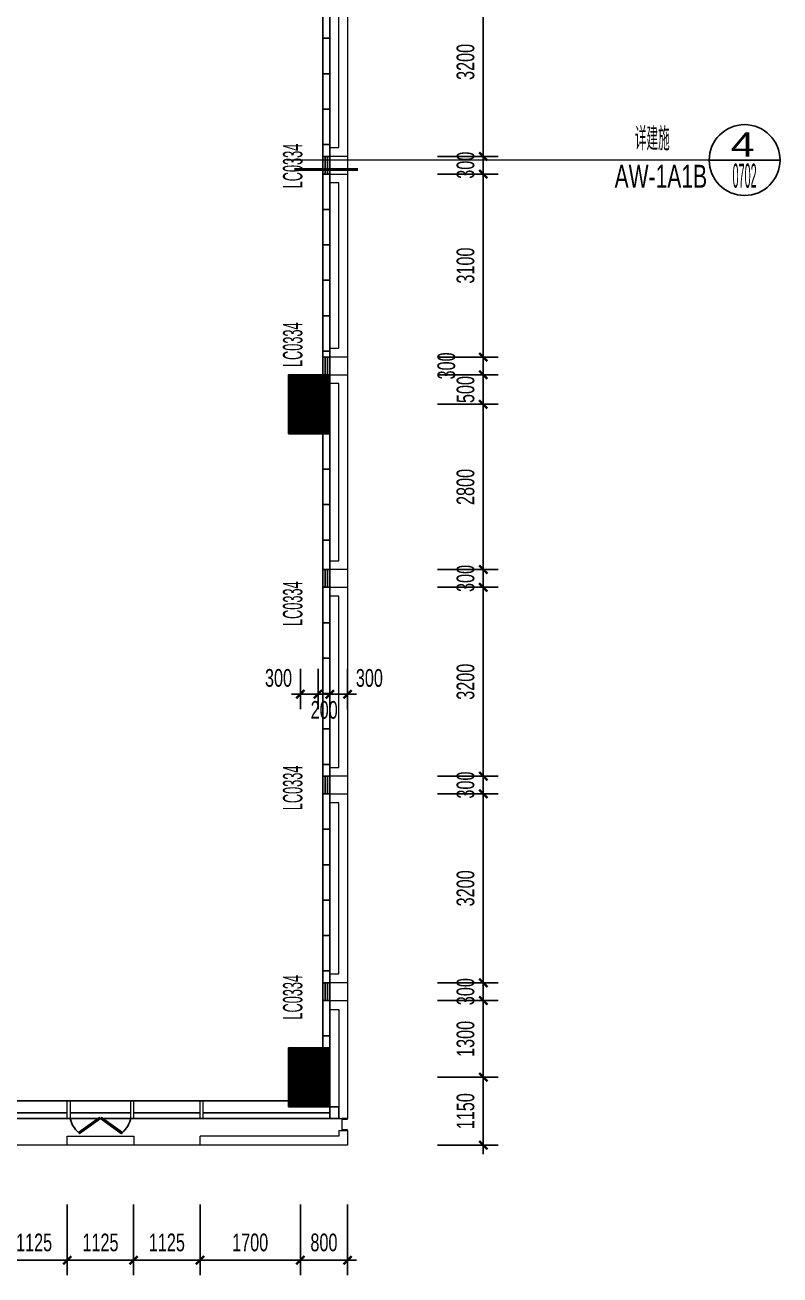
# Model space of a CAD drawing. Header units: millimetres. Extents: x 285006 to 3037698, y -2820855 to 192241.
# Drawn here: x 1254001 to 1266795, y 29216 to 50391 of the extents above; entities that cross this region are included whole.
import ezdxf
from ezdxf.enums import TextEntityAlignment as Align
from ezdxf.xclip import XClip

# ---------------------------------------------------------------- set-up
doc = ezdxf.new("R2010")
doc.units = ezdxf.units.MM
doc.header["$XCLIPFRAME"] = 2
doc.header["$PDMODE"] = 35
doc.header["$PDSIZE"] = -0.1
for name, color, linetype in [('COL-1A1B-4~12$0$S-PUB-COL', 6, 'Continuous'), ('COL-1A1B-4~12$0$S-PUB-COLHATCH', 8, 'Continuous'), ('WALL-1A1B-6F$0$A-DOOR', 142, 'Continuous'), ('索引-1A1B-6F1$0$PUB_SYMB_TEXT', 7, 'Continuous')]:
    doc.layers.add(name, color=color, linetype=linetype)
for name, color, linetype, lineweight in [('DIM-1B-6F$0$A-ANNO-DIMS', 73, 'Continuous', 18), ('DOOR-1B-IDEN-6F$0$A-DOOR-IDEN', 7, 'Continuous', 25), ('EXWALL-1B-6F$0$A-FLOR-UNDR', 11, 'Continuous', 18), ('EXWALL-1B-6F$0$A-SECT-MOLD1', 1, 'Continuous', 15), ('EXWALL-1B-6F$0$A-WALL-GLAZ', 142, 'Continuous', 18), ('EXWALL-1B-6F$0$A-WALL-STON', 31, 'Continuous', 18), ('索引-1A1B-6F1$0$A-ANNO-BREA', 13, 'Continuous', 18), ('索引-1A1B-6F1$0$A-ANNO-SYMB', 4, 'Continuous', 25), ('索引-1A1B-6F1$0$A-ANNO-TEXT', 7, 'Continuous', 25)]:
    doc.layers.add(name, color=color, linetype=linetype, lineweight=lineweight)
doc.styles.add('DIM-1B-6F$0$HYGB2014', font='hygbsz.shx', dxfattribs={"width": 0.7, "bigfont": 'hygbhz.shx'})
doc.styles.add('DOOR-1B-IDEN-6F$0$HYGB2014', font='hygbsz.shx', dxfattribs={"width": 0.7, "bigfont": 'hygbhz.shx'})
doc.styles.add('索引-1A1B-6F1$0$COMP', font='COMPLEX.shx', dxfattribs={"bigfont": 'hztxt'})
doc.styles.add('索引-1A1B-6F1$0$HYGB2014', font='hygbsz.shx', dxfattribs={"width": 0.7, "bigfont": 'hygbhz.shx'})
doc.dimstyles.new('DIM-1B-6F$0$DIMN', dxfattribs={"dimtxt": 300, "dimasz": 100, "dimexe": 250, "dimexo": 300, "dimgap": 0, "dimtad": 0, "dimdec": 0, "dimzin": 0, "dimdsep": 46, "dimtxsty": 'DIM-1B-6F$0$HYGB2014', "dimblk": 'DIM-1B-6F$0$_archtick', "dimcen": 0.09, "dimdle": 150, "dimclrt": 7, "dimazin": 0, "dimtfac": 1, "dimtdec": 0, "dimtix": 1, "dimtmove": 2, "dimatfit": 3, "dimfxl": 1, "dimtvp": 1, "dimtolj": 1, "dimtzin": 0, "dimarcsym": 0})

# ---------------------------------------------------------------- blocks, each defined once
blk = doc.blocks.new('结构留洞-1#AB-6F')
at = {"layer": 'Defpoints'}
blk.add_lwpolyline([(91100, 20900), (103000, 20900), (103000, 20800), (107150, 20800), (107150, 21100), (120900, 21100), (120900, 20900), (120900, 20900), (120900, -500), (120200, -500), (120200, -400), (111750, -400), (111750, -500), (111050, -500), (111050, -400), (102753, -400), (102753, -500), (102050, -500)], dxfattribs=at)
blk = doc.blocks.new('EXWALL-1B-6F$0$幕墙-1125陶板单元')
blk.add_lwpolyline([(-562.5, 150), (562.5, 150), (562.5, 0), (-562.5, 0)], close=True)
blk = doc.blocks.new('EXWALL-1B-6F$0$ef')
at = {"layer": 'EXWALL-1B-6F$0$A-WALL-GLAZ', "lineweight": -3}
for points in [[(98270726, 18746787), (98270744, 18746769), (98271098, 18747022), (98271079, 18747040)], [(98271469, 18746787), (98271451, 18746769), (98271098, 18747022), (98271116, 18747040)]]:
    blk.add_lwpolyline(points, close=True, dxfattribs=at)
for centre, start, end in [((98271019, 18747123), 193.0402, 228.8588), ((98271176, 18747123), 311.1412, 346.9598)]:
    blk.add_arc(centre, 446, start, end, dxfattribs=at)
blk = doc.blocks.new('EXWALL-1B-6F')
at = {"layer": 'EXWALL-1B-6F$0$A-FLOR-UNDR'}
for points in [[(98388935, 18768822), (98388935, 18747022)], [(98388935, 18746822), (98388935, 18746572), (98358310, 18746572)]]:
    blk.add_lwpolyline(points, dxfattribs=at)
at = {"layer": 'EXWALL-1B-6F$0$A-SECT-MOLD1'}
blk.add_lwpolyline([(98388935, 18746832), (98388845, 18746832), (98388845, 18747012), (98388935, 18747012), (98388935, 18747022), (98388835, 18747022), (98388835, 18746822), (98388935, 18746822)], close=True, dxfattribs=at)
at = {"layer": 'EXWALL-1B-6F$0$A-WALL-GLAZ'}
blk.add_line((98379473, 18747322), (98387934, 18747322), dxfattribs=at)
at = {"layer": 'EXWALL-1B-6F$0$A-WALL-GLAZ', "lineweight": -3}
for p, q in [((98384185, 18747122), (98383060, 18747122)), ((98385260, 18747122), (98384235, 18747122)), ((98386435, 18747122), (98385310, 18747122)), ((98388635, 18747122), (98386485, 18747122)), ((98388635, 18747222), (98388635, 18747022)), ((98388635, 18747022), (98358310, 18747022))]:
    blk.add_line(p, q, dxfattribs=at)
at = {"layer": 'EXWALL-1B-6F$0$A-WALL-GLAZ'}
for points in [[(98384235, 18747022), (98384185, 18747022), (98384185, 18747322), (98384235, 18747322)], [(98385310, 18747022), (98385260, 18747022), (98385260, 18747322), (98385310, 18747322)], [(98386485, 18747022), (98386435, 18747022), (98386435, 18747322), (98386485, 18747322)]]:
    blk.add_lwpolyline(points, close=True, dxfattribs=at)
at = {"layer": 'EXWALL-1B-6F$0$A-WALL-GLAZ', "lineweight": -3}
blk.add_lwpolyline([(98388785, 18747222), (98388635, 18747222), (98388635, 18747022), (98388785, 18747022)], close=True, dxfattribs=at)
at = {"layer": 'EXWALL-1B-6F$0$A-WALL-STON'}
for p, q in [((98388635, 18748872), (98388785, 18748872)), ((98388785, 18748872), (98388785, 18747022)), ((98388785, 18747022), (98388935, 18747022)), ((98388785, 18746722), (98386435, 18746722)), ((98388785, 18746822), (98388935, 18746822)), ((98388785, 18746822), (98388785, 18746722))]:
    blk.add_line(p, q, dxfattribs=at)
for points in [[(98388635, 18763472), (98388785, 18763472), (98388785, 18766372), (98388635, 18766372), (98388635, 18766522), (98388935, 18766522), (98388935, 18763322), (98388635, 18763322)], [(98388635, 18760072), (98388785, 18760072), (98388785, 18762872), (98388635, 18762872), (98388635, 18763022), (98388935, 18763022), (98388935, 18759922), (98388635, 18759922)], [(98388635, 18756472), (98388785, 18756472), (98388785, 18759472), (98388635, 18759472), (98388635, 18759622), (98388935, 18759622), (98388935, 18756322), (98388635, 18756322)], [(98388635, 18752972), (98388785, 18752972), (98388785, 18755872), (98388635, 18755872), (98388635, 18756022), (98388935, 18756022), (98388935, 18752822), (98388635, 18752822)], [(98388635, 18749472), (98388785, 18749472), (98388785, 18752372), (98388635, 18752372), (98388635, 18752522), (98388935, 18752522), (98388935, 18749322), (98388635, 18749322)]]:
    blk.add_lwpolyline(points, close=True, dxfattribs=at)
for points in [[(98388635, 18749022), (98388935, 18749022), (98388935, 18747022)], [(98388935, 18746822), (98388935, 18746572), (98386435, 18746572), (98386435, 18746722)]]:
    blk.add_lwpolyline(points, dxfattribs=at)
blk.add_blockref('EXWALL-1B-6F$0$ef', (113650, 0))
blk.add_blockref('EXWALL-1B-6F$0$幕墙-1125陶板单元', (98384748, 18746572), dxfattribs=at)
blk = doc.blocks.new('COL-1A1B-4~12')
at = {"layer": 'COL-1A1B-4~12$0$S-PUB-COLHATCH'}
h = blk.add_hatch(dxfattribs=at)
h.set_pattern_fill('ANSI31', color=256)
h.set_pattern_definition([(45, (121936.15707, -3749.11219), (-0.08838834764832, 0.08838834764832), [])])
h.paths.add_polyline_path([(98387935, 18758622), (98388635, 18758622), (98388635, 18759622), (98387935, 18759622)])
h = blk.add_hatch(dxfattribs=at)
h.set_pattern_fill('ANSI31', color=256)
h.set_pattern_definition([(45, (121936.15705, -15149.11264), (-0.08838834764832, 0.08838834764832), [])])
h.paths.add_polyline_path([(98387935, 18747222), (98388635, 18747222), (98388635, 18748222), (98387935, 18748222)])
at = {"layer": 'COL-1A1B-4~12$0$S-PUB-COL'}
for points in [[(98387935, 18759622), (98388635, 18759622), (98388635, 18758622), (98387935, 18758622)], [(98387935, 18748222), (98388635, 18748222), (98388635, 18747222), (98387935, 18747222)]]:
    blk.add_lwpolyline(points, close=True, dxfattribs=at)
blk = doc.blocks.new('DIM-1B-6F$0$_archtick')
at = {"const_width": 0.4}
blk.add_lwpolyline([(-0.7, -0.7), (0.7, 0.7)], dxfattribs=at)
blk = doc.blocks.new('*D1091')
at = {"layer": 'Defpoints', "color": 0, "transparency": 16777216}
for p in [(1253592, 30708), (1254717, 30708), (1254717, 29466)]:
    blk.add_point(p, dxfattribs=at)
at = {"layer": 'DIM-1B-6F$0$A-ANNO-DIMS', "color": 0, "lineweight": -2, "transparency": 16777216}
for p, q in [((1253592, 30408), (1253592, 29216)), ((1254717, 30408), (1254717, 29216)), ((1253442, 29466), (1254867, 29466))]:
    blk.add_line(p, q, dxfattribs=at)
at = {"layer": 'DIM-1B-6F$0$A-ANNO-DIMS', "color": 0, "lineweight": -2, "transparency": 16777216, "xscale": 100, "yscale": 100, "zscale": 100, "rotation": 180}
blk.add_blockref('DIM-1B-6F$0$_archtick', (1253592, 29466), dxfattribs=at)
at = {"layer": 'DIM-1B-6F$0$A-ANNO-DIMS', "color": 0, "lineweight": -2, "transparency": 16777216, "xscale": 100, "yscale": 100, "zscale": 100}
blk.add_blockref('DIM-1B-6F$0$_archtick', (1254717, 29466), dxfattribs=at)
at = {"layer": 'DIM-1B-6F$0$A-ANNO-DIMS', "color": 7, "transparency": 16777216, "insert": (1254155, 29766), "char_height": 300, "attachment_point": 5, "style": 'DIM-1B-6F$0$HYGB2014'}
blk.add_mtext('\\A1;1125', dxfattribs=at)
blk = doc.blocks.new('*D1092')
at = {"layer": 'Defpoints', "color": 0, "transparency": 16777216}
for p in [(1254717, 30708), (1255842, 30708), (1255842, 29466)]:
    blk.add_point(p, dxfattribs=at)
at = {"layer": 'DIM-1B-6F$0$A-ANNO-DIMS', "color": 0, "lineweight": -2, "transparency": 16777216}
for p, q in [((1254717, 30408), (1254717, 29216)), ((1255842, 30408), (1255842, 29216)), ((1254567, 29466), (1255992, 29466))]:
    blk.add_line(p, q, dxfattribs=at)
at = {"layer": 'DIM-1B-6F$0$A-ANNO-DIMS', "color": 0, "lineweight": -2, "transparency": 16777216, "xscale": 100, "yscale": 100, "zscale": 100, "rotation": 180}
blk.add_blockref('DIM-1B-6F$0$_archtick', (1254717, 29466), dxfattribs=at)
at = {"layer": 'DIM-1B-6F$0$A-ANNO-DIMS', "color": 0, "lineweight": -2, "transparency": 16777216, "xscale": 100, "yscale": 100, "zscale": 100}
blk.add_blockref('DIM-1B-6F$0$_archtick', (1255842, 29466), dxfattribs=at)
at = {"layer": 'DIM-1B-6F$0$A-ANNO-DIMS', "color": 7, "transparency": 16777216, "insert": (1255280, 29766), "char_height": 300, "attachment_point": 5, "style": 'DIM-1B-6F$0$HYGB2014'}
blk.add_mtext('\\A1;1125', dxfattribs=at)
blk = doc.blocks.new('*D1093')
at = {"layer": 'Defpoints', "color": 0, "transparency": 16777216}
for p in [(1255842, 30708), (1256967, 30708), (1256967, 29466)]:
    blk.add_point(p, dxfattribs=at)
at = {"layer": 'DIM-1B-6F$0$A-ANNO-DIMS', "color": 0, "lineweight": -2, "transparency": 16777216}
for p, q in [((1255842, 30408), (1255842, 29216)), ((1256967, 30408), (1256967, 29216)), ((1255692, 29466), (1257117, 29466))]:
    blk.add_line(p, q, dxfattribs=at)
at = {"layer": 'DIM-1B-6F$0$A-ANNO-DIMS', "color": 0, "lineweight": -2, "transparency": 16777216, "xscale": 100, "yscale": 100, "zscale": 100, "rotation": 180}
blk.add_blockref('DIM-1B-6F$0$_archtick', (1255842, 29466), dxfattribs=at)
at = {"layer": 'DIM-1B-6F$0$A-ANNO-DIMS', "color": 0, "lineweight": -2, "transparency": 16777216, "xscale": 100, "yscale": 100, "zscale": 100}
blk.add_blockref('DIM-1B-6F$0$_archtick', (1256967, 29466), dxfattribs=at)
at = {"layer": 'DIM-1B-6F$0$A-ANNO-DIMS', "color": 7, "transparency": 16777216, "insert": (1256405, 29766), "char_height": 300, "attachment_point": 5, "style": 'DIM-1B-6F$0$HYGB2014'}
blk.add_mtext('\\A1;1125', dxfattribs=at)
blk = doc.blocks.new('*D1094')
at = {"layer": 'Defpoints', "color": 0, "transparency": 16777216}
for p in [(1256967, 30708), (1258667, 30708), (1258667, 29466)]:
    blk.add_point(p, dxfattribs=at)
at = {"layer": 'DIM-1B-6F$0$A-ANNO-DIMS', "color": 0, "lineweight": -2, "transparency": 16777216}
for p, q in [((1256967, 30408), (1256967, 29216)), ((1258667, 30408), (1258667, 29216)), ((1256817, 29466), (1258817, 29466))]:
    blk.add_line(p, q, dxfattribs=at)
at = {"layer": 'DIM-1B-6F$0$A-ANNO-DIMS', "color": 0, "lineweight": -2, "transparency": 16777216, "xscale": 100, "yscale": 100, "zscale": 100, "rotation": 180}
blk.add_blockref('DIM-1B-6F$0$_archtick', (1256967, 29466), dxfattribs=at)
at = {"layer": 'DIM-1B-6F$0$A-ANNO-DIMS', "color": 0, "lineweight": -2, "transparency": 16777216, "xscale": 100, "yscale": 100, "zscale": 100}
blk.add_blockref('DIM-1B-6F$0$_archtick', (1258667, 29466), dxfattribs=at)
at = {"layer": 'DIM-1B-6F$0$A-ANNO-DIMS', "color": 7, "transparency": 16777216, "insert": (1257817, 29766), "char_height": 300, "attachment_point": 5, "style": 'DIM-1B-6F$0$HYGB2014'}
blk.add_mtext('\\A1;1700', dxfattribs=at)
blk = doc.blocks.new('*D1095')
at = {"layer": 'Defpoints', "color": 0, "transparency": 16777216}
for p in [(1258667, 30708), (1259467, 30708), (1259467, 29466)]:
    blk.add_point(p, dxfattribs=at)
at = {"layer": 'DIM-1B-6F$0$A-ANNO-DIMS', "color": 0, "lineweight": -2, "transparency": 16777216}
for p, q in [((1258667, 30408), (1258667, 29216)), ((1259467, 30408), (1259467, 29216)), ((1258517, 29466), (1259617, 29466))]:
    blk.add_line(p, q, dxfattribs=at)
at = {"layer": 'DIM-1B-6F$0$A-ANNO-DIMS', "color": 0, "lineweight": -2, "transparency": 16777216, "xscale": 100, "yscale": 100, "zscale": 100, "rotation": 180}
blk.add_blockref('DIM-1B-6F$0$_archtick', (1258667, 29466), dxfattribs=at)
at = {"layer": 'DIM-1B-6F$0$A-ANNO-DIMS', "color": 0, "lineweight": -2, "transparency": 16777216, "xscale": 100, "yscale": 100, "zscale": 100}
blk.add_blockref('DIM-1B-6F$0$_archtick', (1259467, 29466), dxfattribs=at)
at = {"layer": 'DIM-1B-6F$0$A-ANNO-DIMS', "color": 7, "transparency": 16777216, "insert": (1259067, 29766), "char_height": 300, "attachment_point": 5, "style": 'DIM-1B-6F$0$HYGB2014'}
blk.add_mtext('\\A1;800', dxfattribs=at)
blk = doc.blocks.new('*D990')
at = {"layer": 'Defpoints', "color": 0, "transparency": 16777216}
for p in [(1260694, 32566), (1261767, 32566), (1260694, 31416)]:
    blk.add_point(p, dxfattribs=at)
at = {"layer": 'DIM-1B-6F$0$A-ANNO-DIMS', "color": 0, "lineweight": -2, "transparency": 16777216}
for p, q in [((1261767, 31266), (1261767, 32716)), ((1260994, 32566), (1262017, 32566)), ((1260994, 31416), (1262017, 31416))]:
    blk.add_line(p, q, dxfattribs=at)
at = {"layer": 'DIM-1B-6F$0$A-ANNO-DIMS', "color": 0, "lineweight": -2, "transparency": 16777216, "xscale": 100, "yscale": 100, "zscale": 100}
for p, rotation in [((1261767, 32566), 90), ((1261767, 31416), 270)]:
    blk.add_blockref('DIM-1B-6F$0$_archtick', p, dxfattribs=dict(at, rotation=rotation))
at = {"layer": 'DIM-1B-6F$0$A-ANNO-DIMS', "color": 7, "transparency": 16777216, "insert": (1261467, 31991), "char_height": 300, "attachment_point": 5, "rotation": 90, "style": 'DIM-1B-6F$0$HYGB2014'}
blk.add_mtext('\\A1;1150', dxfattribs=at)
blk = doc.blocks.new('*D991')
at = {"layer": 'Defpoints', "color": 0, "transparency": 16777216}
for p in [(1260694, 33866), (1261767, 33866), (1260694, 32566)]:
    blk.add_point(p, dxfattribs=at)
at = {"layer": 'DIM-1B-6F$0$A-ANNO-DIMS', "color": 0, "lineweight": -2, "transparency": 16777216}
for p, q in [((1261767, 32416), (1261767, 34016)), ((1260994, 33866), (1262017, 33866)), ((1260994, 32566), (1262017, 32566))]:
    blk.add_line(p, q, dxfattribs=at)
at = {"layer": 'DIM-1B-6F$0$A-ANNO-DIMS', "color": 0, "lineweight": -2, "transparency": 16777216, "xscale": 100, "yscale": 100, "zscale": 100}
for p, rotation in [((1261767, 33866), 90), ((1261767, 32566), 270)]:
    blk.add_blockref('DIM-1B-6F$0$_archtick', p, dxfattribs=dict(at, rotation=rotation))
at = {"layer": 'DIM-1B-6F$0$A-ANNO-DIMS', "color": 7, "transparency": 16777216, "insert": (1261467, 33216), "char_height": 300, "attachment_point": 5, "rotation": 90, "style": 'DIM-1B-6F$0$HYGB2014'}
blk.add_mtext('\\A1;1300', dxfattribs=at)
blk = doc.blocks.new('*D992')
at = {"layer": 'Defpoints', "color": 0, "transparency": 16777216}
for p in [(1260694, 34166), (1261767, 34166), (1260694, 33866)]:
    blk.add_point(p, dxfattribs=at)
at = {"layer": 'DIM-1B-6F$0$A-ANNO-DIMS', "color": 0, "lineweight": -2, "transparency": 16777216}
for p, q in [((1260994, 34166), (1262017, 34166)), ((1261767, 34166), (1261767, 34266)), ((1261767, 33866), (1261767, 34166)), ((1260994, 33866), (1262017, 33866)), ((1261767, 33866), (1261767, 33766))]:
    blk.add_line(p, q, dxfattribs=at)
at = {"layer": 'DIM-1B-6F$0$A-ANNO-DIMS', "color": 0, "lineweight": -2, "transparency": 16777216, "xscale": 100, "yscale": 100, "zscale": 100}
for p, rotation in [((1261767, 34166), 270), ((1261767, 33866), 90)]:
    blk.add_blockref('DIM-1B-6F$0$_archtick', p, dxfattribs=dict(at, rotation=rotation))
at = {"layer": 'DIM-1B-6F$0$A-ANNO-DIMS', "color": 7, "transparency": 16777216, "insert": (1261467, 34016), "char_height": 300, "attachment_point": 5, "rotation": 90, "style": 'DIM-1B-6F$0$HYGB2014'}
blk.add_mtext('\\A1;300', dxfattribs=at)
blk = doc.blocks.new('*D993')
at = {"layer": 'Defpoints', "color": 0, "transparency": 16777216}
for p in [(1260694, 37366), (1261767, 37366), (1260694, 34166)]:
    blk.add_point(p, dxfattribs=at)
at = {"layer": 'DIM-1B-6F$0$A-ANNO-DIMS', "color": 0, "lineweight": -2, "transparency": 16777216}
for p, q in [((1261767, 34016), (1261767, 37516)), ((1260994, 37366), (1262017, 37366)), ((1260994, 34166), (1262017, 34166))]:
    blk.add_line(p, q, dxfattribs=at)
at = {"layer": 'DIM-1B-6F$0$A-ANNO-DIMS', "color": 0, "lineweight": -2, "transparency": 16777216, "xscale": 100, "yscale": 100, "zscale": 100}
for p, rotation in [((1261767, 37366), 90), ((1261767, 34166), 270)]:
    blk.add_blockref('DIM-1B-6F$0$_archtick', p, dxfattribs=dict(at, rotation=rotation))
at = {"layer": 'DIM-1B-6F$0$A-ANNO-DIMS', "color": 7, "transparency": 16777216, "insert": (1261467, 35766), "char_height": 300, "attachment_point": 5, "rotation": 90, "style": 'DIM-1B-6F$0$HYGB2014'}
blk.add_mtext('\\A1;3200', dxfattribs=at)
blk = doc.blocks.new('*D994')
at = {"layer": 'Defpoints', "color": 0, "transparency": 16777216}
for p in [(1260694, 37666), (1261767, 37666), (1260694, 37366)]:
    blk.add_point(p, dxfattribs=at)
at = {"layer": 'DIM-1B-6F$0$A-ANNO-DIMS', "color": 0, "lineweight": -2, "transparency": 16777216}
for p, q in [((1261767, 37666), (1261767, 37766)), ((1260994, 37666), (1262017, 37666)), ((1261767, 37366), (1261767, 37666)), ((1260994, 37366), (1262017, 37366)), ((1261767, 37366), (1261767, 37266))]:
    blk.add_line(p, q, dxfattribs=at)
at = {"layer": 'DIM-1B-6F$0$A-ANNO-DIMS', "color": 0, "lineweight": -2, "transparency": 16777216, "xscale": 100, "yscale": 100, "zscale": 100}
for p, rotation in [((1261767, 37666), 270), ((1261767, 37366), 90)]:
    blk.add_blockref('DIM-1B-6F$0$_archtick', p, dxfattribs=dict(at, rotation=rotation))
at = {"layer": 'DIM-1B-6F$0$A-ANNO-DIMS', "color": 7, "transparency": 16777216, "insert": (1261467, 37516), "char_height": 300, "attachment_point": 5, "rotation": 90, "style": 'DIM-1B-6F$0$HYGB2014'}
blk.add_mtext('\\A1;300', dxfattribs=at)
blk = doc.blocks.new('*D995')
at = {"layer": 'Defpoints', "color": 0, "transparency": 16777216}
for p in [(1260694, 40866), (1261767, 40866), (1260694, 37666)]:
    blk.add_point(p, dxfattribs=at)
at = {"layer": 'DIM-1B-6F$0$A-ANNO-DIMS', "color": 0, "lineweight": -2, "transparency": 16777216}
for p, q in [((1261767, 37516), (1261767, 41016)), ((1260994, 40866), (1262017, 40866)), ((1260994, 37666), (1262017, 37666))]:
    blk.add_line(p, q, dxfattribs=at)
at = {"layer": 'DIM-1B-6F$0$A-ANNO-DIMS', "color": 0, "lineweight": -2, "transparency": 16777216, "xscale": 100, "yscale": 100, "zscale": 100}
for p, rotation in [((1261767, 40866), 90), ((1261767, 37666), 270)]:
    blk.add_blockref('DIM-1B-6F$0$_archtick', p, dxfattribs=dict(at, rotation=rotation))
at = {"layer": 'DIM-1B-6F$0$A-ANNO-DIMS', "color": 7, "transparency": 16777216, "insert": (1261467, 39266), "char_height": 300, "attachment_point": 5, "rotation": 90, "style": 'DIM-1B-6F$0$HYGB2014'}
blk.add_mtext('\\A1;3200', dxfattribs=at)
blk = doc.blocks.new('*D996')
at = {"layer": 'Defpoints', "color": 0, "transparency": 16777216}
for p in [(1260694, 41166), (1261767, 41166), (1260694, 40866)]:
    blk.add_point(p, dxfattribs=at)
at = {"layer": 'DIM-1B-6F$0$A-ANNO-DIMS', "color": 0, "lineweight": -2, "transparency": 16777216}
for p, q in [((1260994, 41166), (1262017, 41166)), ((1261767, 41166), (1261767, 41266)), ((1261767, 40866), (1261767, 41166)), ((1260994, 40866), (1262017, 40866)), ((1261767, 40866), (1261767, 40766))]:
    blk.add_line(p, q, dxfattribs=at)
at = {"layer": 'DIM-1B-6F$0$A-ANNO-DIMS', "color": 0, "lineweight": -2, "transparency": 16777216, "xscale": 100, "yscale": 100, "zscale": 100}
for p, rotation in [((1261767, 41166), 270), ((1261767, 40866), 90)]:
    blk.add_blockref('DIM-1B-6F$0$_archtick', p, dxfattribs=dict(at, rotation=rotation))
at = {"layer": 'DIM-1B-6F$0$A-ANNO-DIMS', "color": 7, "transparency": 16777216, "insert": (1261467, 41016), "char_height": 300, "attachment_point": 5, "rotation": 90, "style": 'DIM-1B-6F$0$HYGB2014'}
blk.add_mtext('\\A1;300', dxfattribs=at)
blk = doc.blocks.new('*D997')
at = {"layer": 'Defpoints', "color": 0, "transparency": 16777216}
for p in [(1260694, 43966), (1261767, 43966), (1260694, 41166)]:
    blk.add_point(p, dxfattribs=at)
at = {"layer": 'DIM-1B-6F$0$A-ANNO-DIMS', "color": 0, "lineweight": -2, "transparency": 16777216}
for p, q in [((1261767, 41016), (1261767, 44116)), ((1260994, 43966), (1262017, 43966)), ((1260994, 41166), (1262017, 41166))]:
    blk.add_line(p, q, dxfattribs=at)
at = {"layer": 'DIM-1B-6F$0$A-ANNO-DIMS', "color": 0, "lineweight": -2, "transparency": 16777216, "xscale": 100, "yscale": 100, "zscale": 100}
for p, rotation in [((1261767, 43966), 90), ((1261767, 41166), 270)]:
    blk.add_blockref('DIM-1B-6F$0$_archtick', p, dxfattribs=dict(at, rotation=rotation))
at = {"layer": 'DIM-1B-6F$0$A-ANNO-DIMS', "color": 7, "transparency": 16777216, "insert": (1261467, 42566), "char_height": 300, "attachment_point": 5, "rotation": 90, "style": 'DIM-1B-6F$0$HYGB2014'}
blk.add_mtext('\\A1;2800', dxfattribs=at)
blk = doc.blocks.new('*D998')
at = {"layer": 'Defpoints', "color": 0, "transparency": 16777216}
for p in [(1260694, 44466), (1261767, 44466), (1260694, 43966)]:
    blk.add_point(p, dxfattribs=at)
at = {"layer": 'DIM-1B-6F$0$A-ANNO-DIMS', "color": 0, "lineweight": -2, "transparency": 16777216}
for p, q in [((1261767, 44466), (1261767, 44566)), ((1260994, 44466), (1262017, 44466)), ((1261767, 43966), (1261767, 44466)), ((1260994, 43966), (1262017, 43966)), ((1261767, 43966), (1261767, 43866))]:
    blk.add_line(p, q, dxfattribs=at)
at = {"layer": 'DIM-1B-6F$0$A-ANNO-DIMS', "color": 0, "lineweight": -2, "transparency": 16777216, "xscale": 100, "yscale": 100, "zscale": 100}
for p, rotation in [((1261767, 44466), 270), ((1261767, 43966), 90)]:
    blk.add_blockref('DIM-1B-6F$0$_archtick', p, dxfattribs=dict(at, rotation=rotation))
at = {"layer": 'DIM-1B-6F$0$A-ANNO-DIMS', "color": 7, "transparency": 16777216, "insert": (1261467, 44216), "char_height": 300, "attachment_point": 5, "rotation": 90, "style": 'DIM-1B-6F$0$HYGB2014'}
blk.add_mtext('\\A1;500', dxfattribs=at)
blk = doc.blocks.new('*D999')
at = {"layer": 'Defpoints', "color": 0, "transparency": 16777216}
for p in [(1260694, 44766), (1261767, 44766), (1260694, 44466)]:
    blk.add_point(p, dxfattribs=at)
at = {"layer": 'DIM-1B-6F$0$A-ANNO-DIMS', "color": 0, "lineweight": -2, "transparency": 16777216}
for p, q in [((1261767, 44316), (1261767, 44916)), ((1260994, 44766), (1262017, 44766)), ((1260994, 44466), (1262017, 44466))]:
    blk.add_line(p, q, dxfattribs=at)
at = {"layer": 'DIM-1B-6F$0$A-ANNO-DIMS', "color": 0, "lineweight": -2, "transparency": 16777216, "xscale": 100, "yscale": 100, "zscale": 100}
for p, rotation in [((1261767, 44766), 90), ((1261767, 44466), 270)]:
    blk.add_blockref('DIM-1B-6F$0$_archtick', p, dxfattribs=dict(at, rotation=rotation))
at = {"layer": 'DIM-1B-6F$0$A-ANNO-DIMS', "color": 7, "transparency": 16777216, "insert": (1261142, 44616), "char_height": 300, "attachment_point": 5, "rotation": 90, "style": 'DIM-1B-6F$0$HYGB2014'}
blk.add_mtext('\\A1;300', dxfattribs=at)
blk = doc.blocks.new('*D1000')
at = {"layer": 'Defpoints', "color": 0, "transparency": 16777216}
for p in [(1260694, 47866), (1261767, 47866), (1260694, 44766)]:
    blk.add_point(p, dxfattribs=at)
at = {"layer": 'DIM-1B-6F$0$A-ANNO-DIMS', "color": 0, "lineweight": -2, "transparency": 16777216}
for p, q in [((1260994, 47866), (1262017, 47866)), ((1261767, 44616), (1261767, 48016)), ((1260994, 44766), (1262017, 44766))]:
    blk.add_line(p, q, dxfattribs=at)
at = {"layer": 'DIM-1B-6F$0$A-ANNO-DIMS', "color": 0, "lineweight": -2, "transparency": 16777216, "xscale": 100, "yscale": 100, "zscale": 100}
for p, rotation in [((1261767, 47866), 90), ((1261767, 44766), 270)]:
    blk.add_blockref('DIM-1B-6F$0$_archtick', p, dxfattribs=dict(at, rotation=rotation))
at = {"layer": 'DIM-1B-6F$0$A-ANNO-DIMS', "color": 7, "transparency": 16777216, "insert": (1261467, 46316), "char_height": 300, "attachment_point": 5, "rotation": 90, "style": 'DIM-1B-6F$0$HYGB2014'}
blk.add_mtext('\\A1;3100', dxfattribs=at)
blk = doc.blocks.new('*D1001')
at = {"layer": 'Defpoints', "color": 0, "transparency": 16777216}
for p in [(1260694, 48166), (1261767, 48166), (1260694, 47866)]:
    blk.add_point(p, dxfattribs=at)
at = {"layer": 'DIM-1B-6F$0$A-ANNO-DIMS', "color": 0, "lineweight": -2, "transparency": 16777216}
for p, q in [((1260994, 48166), (1262017, 48166)), ((1261767, 48166), (1261767, 48266)), ((1261767, 47866), (1261767, 48166)), ((1260994, 47866), (1262017, 47866)), ((1261767, 47866), (1261767, 47766))]:
    blk.add_line(p, q, dxfattribs=at)
at = {"layer": 'DIM-1B-6F$0$A-ANNO-DIMS', "color": 0, "lineweight": -2, "transparency": 16777216, "xscale": 100, "yscale": 100, "zscale": 100}
for p, rotation in [((1261767, 48166), 270), ((1261767, 47866), 90)]:
    blk.add_blockref('DIM-1B-6F$0$_archtick', p, dxfattribs=dict(at, rotation=rotation))
at = {"layer": 'DIM-1B-6F$0$A-ANNO-DIMS', "color": 7, "transparency": 16777216, "insert": (1261467, 48016), "char_height": 300, "attachment_point": 5, "rotation": 90, "style": 'DIM-1B-6F$0$HYGB2014'}
blk.add_mtext('\\A1;300', dxfattribs=at)
blk = doc.blocks.new('*D1002')
at = {"layer": 'Defpoints', "color": 0, "transparency": 16777216}
for p in [(1260694, 51366), (1261767, 51366), (1260694, 48166)]:
    blk.add_point(p, dxfattribs=at)
at = {"layer": 'DIM-1B-6F$0$A-ANNO-DIMS', "color": 0, "lineweight": -2, "transparency": 16777216}
for p, q in [((1261767, 48016), (1261767, 51516)), ((1260994, 51366), (1262017, 51366)), ((1260994, 48166), (1262017, 48166))]:
    blk.add_line(p, q, dxfattribs=at)
at = {"layer": 'DIM-1B-6F$0$A-ANNO-DIMS', "color": 0, "lineweight": -2, "transparency": 16777216, "xscale": 100, "yscale": 100, "zscale": 100}
for p, rotation in [((1261767, 51366), 90), ((1261767, 48166), 270)]:
    blk.add_blockref('DIM-1B-6F$0$_archtick', p, dxfattribs=dict(at, rotation=rotation))
at = {"layer": 'DIM-1B-6F$0$A-ANNO-DIMS', "color": 7, "transparency": 16777216, "insert": (1261467, 49766), "char_height": 300, "attachment_point": 5, "rotation": 90, "style": 'DIM-1B-6F$0$HYGB2014'}
blk.add_mtext('\\A1;3200', dxfattribs=at)
blk = doc.blocks.new('*D1007')
at = {"layer": 'Defpoints', "color": 0, "transparency": 16777216}
for p in [(1258667, 39782), (1258967, 39782), (1258967, 39054)]:
    blk.add_point(p, dxfattribs=at)
at = {"layer": 'DIM-1B-6F$0$A-ANNO-DIMS', "color": 0, "lineweight": -2, "transparency": 16777216}
for p, q in [((1258667, 39482), (1258667, 38804)), ((1258967, 39482), (1258967, 38804)), ((1258517, 39054), (1259117, 39054))]:
    blk.add_line(p, q, dxfattribs=at)
at = {"layer": 'DIM-1B-6F$0$A-ANNO-DIMS', "color": 0, "lineweight": -2, "transparency": 16777216, "xscale": 100, "yscale": 100, "zscale": 100, "rotation": 180}
blk.add_blockref('DIM-1B-6F$0$_archtick', (1258667, 39054), dxfattribs=at)
at = {"layer": 'DIM-1B-6F$0$A-ANNO-DIMS', "color": 0, "lineweight": -2, "transparency": 16777216, "xscale": 100, "yscale": 100, "zscale": 100}
blk.add_blockref('DIM-1B-6F$0$_archtick', (1258967, 39054), dxfattribs=at)
at = {"layer": 'DIM-1B-6F$0$A-ANNO-DIMS', "color": 7, "transparency": 16777216, "insert": (1258297, 39329), "char_height": 300, "attachment_point": 5, "style": 'DIM-1B-6F$0$HYGB2014'}
blk.add_mtext('\\A1;300', dxfattribs=at)
blk = doc.blocks.new('*D1008')
at = {"layer": 'Defpoints', "color": 0, "transparency": 16777216}
for p in [(1258967, 39782), (1259167, 39782), (1259167, 39054)]:
    blk.add_point(p, dxfattribs=at)
at = {"layer": 'DIM-1B-6F$0$A-ANNO-DIMS', "color": 0, "lineweight": -2, "transparency": 16777216}
for p, q in [((1258967, 39482), (1258967, 38804)), ((1259167, 39482), (1259167, 38804)), ((1258817, 39054), (1259317, 39054))]:
    blk.add_line(p, q, dxfattribs=at)
at = {"layer": 'DIM-1B-6F$0$A-ANNO-DIMS', "color": 0, "lineweight": -2, "transparency": 16777216, "xscale": 100, "yscale": 100, "zscale": 100, "rotation": 180}
blk.add_blockref('DIM-1B-6F$0$_archtick', (1258967, 39054), dxfattribs=at)
at = {"layer": 'DIM-1B-6F$0$A-ANNO-DIMS', "color": 0, "lineweight": -2, "transparency": 16777216, "xscale": 100, "yscale": 100, "zscale": 100}
blk.add_blockref('DIM-1B-6F$0$_archtick', (1259167, 39054), dxfattribs=at)
at = {"layer": 'DIM-1B-6F$0$A-ANNO-DIMS', "color": 7, "transparency": 16777216, "insert": (1259071, 38787), "char_height": 300, "attachment_point": 5, "style": 'DIM-1B-6F$0$HYGB2014'}
blk.add_mtext('\\A1;200', dxfattribs=at)
blk = doc.blocks.new('*D1009')
at = {"layer": 'Defpoints', "color": 0, "transparency": 16777216}
for p in [(1259167, 39782), (1259467, 39782), (1259467, 39054)]:
    blk.add_point(p, dxfattribs=at)
at = {"layer": 'DIM-1B-6F$0$A-ANNO-DIMS', "color": 0, "lineweight": -2, "transparency": 16777216}
for p, q in [((1259167, 39482), (1259167, 38804)), ((1259467, 39482), (1259467, 38804)), ((1259017, 39054), (1259617, 39054))]:
    blk.add_line(p, q, dxfattribs=at)
at = {"layer": 'DIM-1B-6F$0$A-ANNO-DIMS', "color": 0, "lineweight": -2, "transparency": 16777216, "xscale": 100, "yscale": 100, "zscale": 100, "rotation": 180}
blk.add_blockref('DIM-1B-6F$0$_archtick', (1259167, 39054), dxfattribs=at)
at = {"layer": 'DIM-1B-6F$0$A-ANNO-DIMS', "color": 0, "lineweight": -2, "transparency": 16777216, "xscale": 100, "yscale": 100, "zscale": 100}
blk.add_blockref('DIM-1B-6F$0$_archtick', (1259467, 39054), dxfattribs=at)
at = {"layer": 'DIM-1B-6F$0$A-ANNO-DIMS', "color": 7, "transparency": 16777216, "insert": (1259837, 39329), "char_height": 300, "attachment_point": 5, "style": 'DIM-1B-6F$0$HYGB2014'}
blk.add_mtext('\\A1;300', dxfattribs=at)
blk = doc.blocks.new('索引-1A1B-6F1$0$_index')
blk.add_line((-0.5, 0), (0.5, 0))
blk.add_circle((0, 0), 0.5)
at = {"layer": '索引-1A1B-6F1$0$PUB_SYMB_TEXT', "style": '索引-1A1B-6F1$0$COMP'}
for tag, width, p, p2 in [('1', 2.333333, (-0.17, 0.05), (0.17, 0.05)), ('-', 1.166667, (-0.17, -0.39), (0.17, -0.39))]:
    blk.add_attdef(tag, text='', height=0.34, dxfattribs=dict(at, width=width)).set_placement(p, p2, align=Align.FIT)
blk = doc.blocks.new('索引-1A1B-6F1')
at = {"layer": '索引-1A1B-6F1$0$A-ANNO-BREA'}
blk.add_line((98395063, 18763259), (98387902, 18763259), dxfattribs=at)
at = {"layer": '索引-1A1B-6F1$0$A-ANNO-BREA', "const_width": 50}
blk.add_lwpolyline([(98388033, 18763098), (98389114, 18763098)], dxfattribs=at)
at = {"layer": '索引-1A1B-6F1$0$A-ANNO-SYMB', "lineweight": -3}
ref = blk.add_blockref('索引-1A1B-6F1$0$_index', (98395663, 18763259), dxfattribs=dict(at, xscale=-1200, yscale=1200, zscale=1200))
ref.add_attrib('1', '4', dxfattribs={"layer": '索引-1A1B-6F1$0$A-ANNO-TEXT', "height": 408, "style": '索引-1A1B-6F1$0$HYGB2014', "width": 1.4}).set_placement((98395427, 18763319), (98395835, 18763319), align=Align.FIT)
ref.add_attrib('-', '0702', dxfattribs={"layer": '索引-1A1B-6F1$0$A-ANNO-TEXT', "height": 408, "style": '索引-1A1B-6F1$0$HYGB2014', "width": 0.283784}).set_placement((98395459, 18762791), (98395867, 18762791), align=Align.FIT)
at = {"layer": '索引-1A1B-6F1$0$A-ANNO-TEXT', "style": '索引-1A1B-6F1$0$HYGB2014', "width": 0.7}
for s, p in [('详建施', (98394393, 18763307)), ('AW-1A1B', (98395028, 18762672))]:
    blk.add_text(s, height=390, dxfattribs=at).set_placement(p, align=Align.BOTTOM_RIGHT)
blk = doc.blocks.new('DOOR-1B-IDEN-6F')
at = {"layer": 'DOOR-1B-IDEN-6F$0$A-DOOR-IDEN', "style": 'DOOR-1B-IDEN-6F$0$HYGB2014', "width": 0.5}
for p in [(98388005, 18762780), (98388005, 18759753), (98388005, 18755366), (98388005, 18752246), (98388005, 18748699)]:
    blk.add_text('LC0334', height=330, rotation=90, dxfattribs=at).set_placement(p, align=Align.MIDDLE_LEFT)
blk = doc.blocks.new('A$C008C76B7')
at = {"color": 1}
for points in [[(45640, -2300), (45700, -2300), (45700, -2900), (45580, -2900), (45580, -2300)], [(45640, -2900), (45700, -2900), (45700, -3500), (45580, -3500), (45580, -2900)], [(45640, -3500), (45700, -3500), (45700, -4100), (45580, -4100), (45580, -3500)], [(45640, -4100), (45700, -4100), (45700, -4700), (45580, -4700), (45580, -4100)], [(45640, -4700), (45700, -4700), (45700, -4900), (45580, -4900), (45580, -4700)], [(45640, -5200), (45700, -5200), (45700, -5800), (45580, -5800), (45580, -5200)], [(45640, -5800), (45700, -5800), (45700, -6400), (45580, -6400), (45580, -5800)], [(45640, -6400), (45700, -6400), (45700, -7000), (45580, -7000), (45580, -6400)], [(45640, -7000), (45700, -7000), (45700, -7600), (45580, -7600), (45580, -7000)], [(45640, -7600), (45700, -7600), (45700, -8200), (45580, -8200), (45580, -7600)], [(45640, -8200), (45700, -8200), (45700, -8300), (45580, -8300), (45580, -8200)], [(45640, -9600), (45700, -9600), (45700, -10200), (45580, -10200), (45580, -9600)], [(45640, -10200), (45700, -10200), (45700, -10800), (45580, -10800), (45580, -10200)], [(45640, -10800), (45700, -10800), (45700, -11400), (45580, -11400), (45580, -10800)], [(45640, -11400), (45700, -11400), (45700, -11900), (45580, -11900), (45580, -11400)], [(45640, -12200), (45700, -12200), (45700, -12800), (45580, -12800), (45580, -12200)], [(45640, -12800), (45700, -12800), (45700, -13400), (45580, -13400), (45580, -12800)], [(45640, -13400), (45700, -13400), (45700, -14000), (45580, -14000), (45580, -13400)], [(45640, -14000), (45700, -14000), (45700, -14600), (45580, -14600), (45580, -14000)], [(45640, -14600), (45700, -14600), (45700, -15200), (45580, -15200), (45580, -14600)], [(45640, -15200), (45700, -15200), (45700, -15400), (45580, -15400), (45580, -15200)], [(45640, -15700), (45700, -15700), (45700, -16300), (45580, -16300), (45580, -15700)], [(45640, -16300), (45700, -16300), (45700, -16900), (45580, -16900), (45580, -16300)], [(45640, -16900), (45700, -16900), (45700, -17500), (45580, -17500), (45580, -16900)], [(45640, -17500), (45700, -17500), (45700, -18100), (45580, -18100), (45580, -17500)], [(45640, -18100), (45700, -18100), (45700, -18700), (45580, -18700), (45580, -18100)], [(45640, -18700), (45700, -18700), (45700, -18900), (45580, -18900), (45580, -18700)], [(45640, -19200), (45700, -19200), (45700, -19800), (45580, -19800), (45580, -19200)], [(45640, -19800), (45700, -19800), (45700, -20000), (45580, -20000), (45580, -19800)]]:
    blk.add_lwpolyline(points, close=True, dxfattribs=at)

msp = doc.modelspace()

# ---------------------------------------------------------------- linework, layer by layer
at = {"layer": 'WALL-1A1B-6F$0$A-DOOR'}
for p, q in [((1259047.4, 47866.3), (1259047.4, 48166.3)), ((1259087.4, 47866.3), (1259087.4, 48166.3)), ((1259127.4, 47866.3), (1259127.4, 48166.3)), ((1259167.4, 47866.3), (1259167.4, 48166.3)), ((1259047.4, 44466.3), (1259047.4, 44766.3)), ((1259087.4, 44466.3), (1259087.4, 44766.3)), ((1259127.4, 44466.3), (1259127.4, 44766.3)), ((1259167.4, 44466.3), (1259167.4, 44766.3)), ((1259047.4, 40866.3), (1259047.4, 41166.3)), ((1259087.4, 40866.3), (1259087.4, 41166.3)), ((1259127.4, 40866.3), (1259127.4, 41166.3)), ((1259167.4, 40866.3), (1259167.4, 41166.3)), ((1259047.4, 37366.3), (1259047.4, 37666.3)), ((1259087.4, 37366.3), (1259087.4, 37666.3)), ((1259127.4, 37366.3), (1259127.4, 37666.3)), ((1259167.4, 37366.3), (1259167.4, 37666.3)), ((1259047.4, 33866.3), (1259047.4, 34166.3)), ((1259087.4, 33866.3), (1259087.4, 34166.3)), ((1259127.4, 33866.3), (1259127.4, 34166.3)), ((1259167.4, 33866.3), (1259167.4, 34166.3))]:
    msp.add_line(p, q, dxfattribs=at)

# ---------------------------------------------------------------- block references
ref = msp.add_blockref('结构留洞-1#AB-6F', (1138267.4, 32566.3))
XClip(ref).set_block_clipping_path([(52000.000000149, -7800.0001855306), (130675.0000000149, 34249.9998144694)])
ref = msp.add_blockref('COL-1A1B-4~12', (-97129467.6, -18715155.8))
XClip(ref).set_block_clipping_path([(98319735.0140507817, 18739922.1058121212), (98398410.0140506476, 18781972.1058121212)])
ref = msp.add_blockref('索引-1A1B-6F1', (-97129467.6, -18715155.8))
XClip(ref).set_block_clipping_path([(98319735.0140507817, 18739922.1058121212), (98398410.0140506476, 18781972.1058121212)])
for name, p in [('EXWALL-1B-6F', (-97129467.6, -18715155.8)), ('DOOR-1B-IDEN-6F', (-97129467.6, -18715155.8)), ('A$C008C76B7', (1213467.4, 53066.3))]:
    msp.add_blockref(name, p)

# ---------------------------------------------------------------- dimensions: what is measured, and where the dimension line sits
at = {"layer": 'DIM-1B-6F$0$A-ANNO-DIMS'}
for p1, p2, distance, picture, middle in [((1260693.6, 48166.3), (1260693.6, 51366.3), -1073.8, '*D1002', (1261467.4, 49766.3)), ((1260693.6, 47866.3), (1260693.6, 48166.3), -1073.8, '*D1001', (1261467.4, 48016.3)), ((1260693.6, 44766.3), (1260693.6, 47866.3), -1073.8, '*D1000', (1261467.4, 46316.3)), ((1260693.6, 43966.3), (1260693.6, 44466.3), -1073.8, '*D998', (1261467.4, 44216.3)), ((1260693.6, 41166.3), (1260693.6, 43966.3), -1073.8, '*D997', (1261467.4, 42566.3)), ((1260693.6, 40866.3), (1260693.6, 41166.3), -1073.8, '*D996', (1261467.4, 41016.3)), ((1260693.6, 37666.3), (1260693.6, 40866.3), -1073.8, '*D995', (1261467.4, 39266.3)), ((1260693.6, 37366.3), (1260693.6, 37666.3), -1073.8, '*D994', (1261467.4, 37516.3)), ((1260693.6, 34166.3), (1260693.6, 37366.3), -1073.8, '*D993', (1261467.4, 35766.3)), ((1260693.6, 33866.3), (1260693.6, 34166.3), -1073.8, '*D992', (1261467.4, 34016.3)), ((1260693.6, 32566.3), (1260693.6, 33866.3), -1073.8, '*D991', (1261467.4, 33216.3)), ((1260693.6, 31416.3), (1260693.6, 32566.3), -1073.8, '*D990', (1261467.4, 31991.3)), ((1253592.4, 30707.9), (1254717.4, 30707.9), -1241.6, '*D1091', (1254154.9, 29766.3)), ((1254717.4, 30707.9), (1255842.4, 30707.9), -1241.6, '*D1092', (1255279.9, 29766.3)), ((1255842.4, 30707.9), (1256967.4, 30707.9), -1241.6, '*D1093', (1256404.9, 29766.3)), ((1256967.4, 30707.9), (1258667.4, 30707.9), -1241.6, '*D1094', (1257817.4, 29766.3)), ((1258667.4, 30707.9), (1259467.4, 30707.9), -1241.6, '*D1095', (1259067.4, 29766.3))]:
    dim = msp.add_aligned_dim(p1=p1, p2=p2, distance=distance, dimstyle='DIM-1B-6F$0$DIMN', dxfattribs=at)
    dim.commit()
    dim.dimension.update_dxf_attribs({"geometry": picture, "text_midpoint": middle})
for base, p1, p2, angle, picture, middle in [((1261767.4, 44766.3), (1260693.6, 44466.3), (1260693.6, 44766.3), 90, '*D999', (1261142.4, 44616.3)), ((1258967.4, 39054.3), (1258667.4, 39782.1), (1258967.4, 39782.1), 0.00003, '*D1007', (1258297.4, 39329.3)), ((1259167.4, 39054.3), (1258967.4, 39782.1), (1259167.4, 39782.1), 0.00003, '*D1008', (1259071.4, 38787.5)), ((1259467.4, 39054.3), (1259167.4, 39782.1), (1259467.4, 39782.1), 0.00003, '*D1009', (1259837.4, 39329.3))]:
    dim = msp.add_linear_dim(base=base, p1=p1, p2=p2, angle=angle, dimstyle='DIM-1B-6F$0$DIMN', dxfattribs=at)
    dim.commit()
    dim.dimension.update_dxf_attribs({"geometry": picture, "text_midpoint": middle, "dimtype": 161})

doc.saveas('drawing.dxf')
